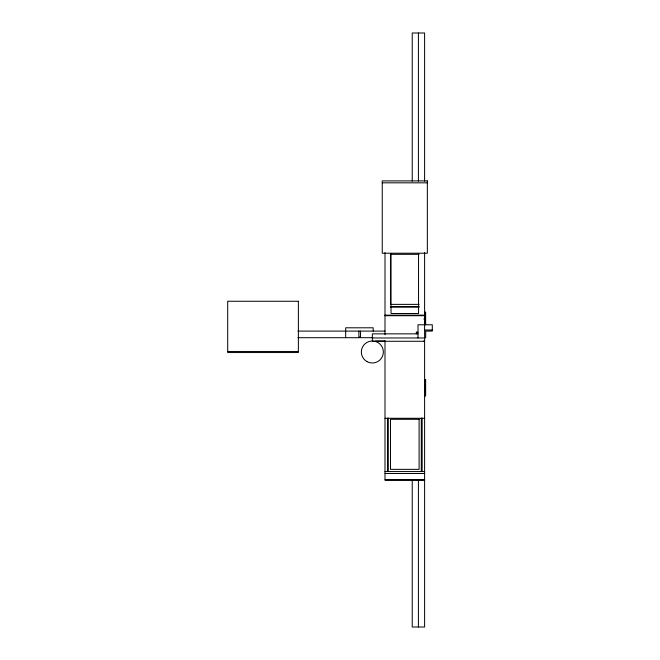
<?xml version="1.0" encoding="UTF-8"?>
<svg xmlns="http://www.w3.org/2000/svg" width="660" height="660" viewBox="0 0 660 660"><rect width="100%" height="100%" fill="white"/><g stroke="black" fill="none" stroke-linecap="round" stroke-linejoin="round"><path stroke-width="0.99" d="M382.247 182.828L427.35 182.828M419.1 254.323L390.497 254.323L390.497 304.375L419.1 304.375M390.53 306.578L419.067 306.578M390.365 307.114L419.24 307.114M385.003 315.15L424.603 315.15M385.003 315.703L424.603 315.703M423.769 319.003L424.603 319.003M424.603 330L432.3 330M297.932 331.097L385.011 331.097M416.353 332.203L418.003 332.203L416.353 333.853L416.353 332.203L418.003 333.853L372.347 333.853L372.347 341.278L424.603 341.278M297.932 337.697L359.7 337.697L359.7 336.872L358.875 336.872L358.875 331.097M372.842 337.697L360.525 337.697L360.525 331.097M424.603 337.697L425.7 337.697L425.7 331.097L432.3 331.097L432.3 324.778L418.003 324.778L418.003 337.978M372.347 337.978L424.603 337.978M375.507 340.997L384.673 340.997M423.769 340.997L424.603 340.997M227.7 351.475L298.378 351.475M385.003 418.275L424.603 418.275M385.003 471.562L424.603 471.562M385.003 473.492L424.603 473.492M385.003 479.878L424.603 479.878M424.603 480.092L385.003 480.092L385.003 340.725M425.642 324.745L425.642 312.122L424.817 312.122L424.817 324.745M424.603 181.145L424.603 33L412.228 33L412.228 181.145M424.603 252.599L424.603 627L412.228 627L412.228 479.886M422.128 418.118L422.128 471.562M421.303 418.118L421.303 471.562M418.547 253.44L418.547 313.5L391.05 313.5L391.05 253.44M418.415 33L418.415 181.145M418.415 479.886L418.415 627M388.303 418.118L388.303 471.562M387.478 418.118L387.478 471.562M385.003 252.599L385.003 334.719M373.172 331.097L373.172 327.797L345.675 327.797L345.675 337.697M427.35 180.898L382.247 180.898L382.247 253.225L427.35 253.225L427.35 180.898M298.378 301.257L227.7 301.257L227.7 352.539L298.378 352.539L298.378 301.257M425.642 379.5L424.817 379.5L424.817 396L425.642 396L425.642 379.5M419.1 419.314L390.497 419.314L390.497 469.367L419.1 469.367L419.1 419.314M366.853 361.523A10.997 10.997 0 0 0 383.353 352.003A10.997 10.997 0 0 0 366.853 342.474A10.997 10.997 0 0 0 366.853 361.523"/></g></svg>
